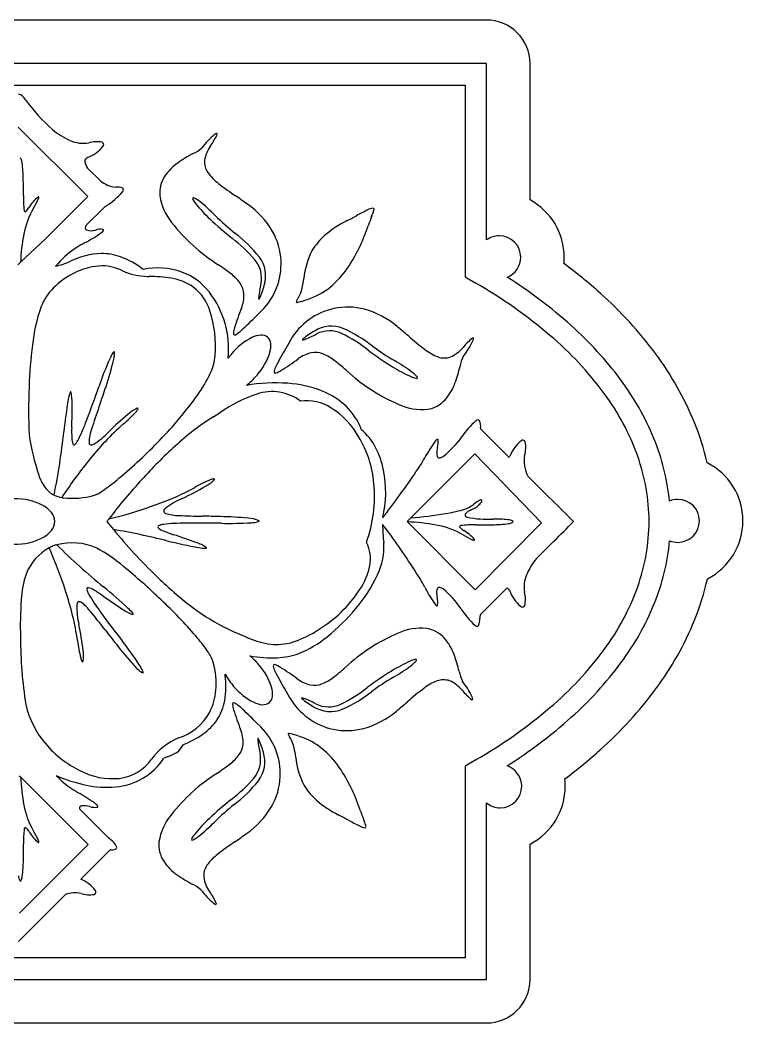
# Model space of a CAD drawing. Extents: x -0.04 to 8.28, y -0.08 to 5.68.
# Drawn here: x 4.13 to 8.28, y -0.08 to 5.68 of the extents above; entities that cross this region are included whole.
import ezdxf

# ---------------------------------------------------------------- set-up
doc = ezdxf.new("R2010")
doc.units = 0

msp = doc.modelspace()

# ---------------------------------------------------------------- linework, layer by layer
at = {"color": 7, "linetype": 'CONTINUOUS'}
for p, q in [((6.808538, 5.433589), (1.422981, 5.433589)), ((6.808538, 4.419999), (6.808538, 5.433589)), ((1.546314, 5.310255), (6.685204, 5.310255)), ((6.685204, 5.310255), (6.685204, 4.279194)), ((4.118103, 5.068951), (4.517185, 4.669871)), ((4.590006, 4.75912), (4.516013, 4.833113)), ((4.517185, 4.669871), (4.272893, 4.425578)), ((4.50721, 4.502919), (4.607729, 4.603439)), ((4.272893, 4.425578), (4.131446, 4.292138)), ((4.131446, 4.292138), (4.116216, 4.277769)), ((6.685204, 4.279194), (6.685204, 4.208387)), ((4.859029, 4.210785), (4.868087, 4.210528)), ((6.685204, 4.208387), (6.746356, 4.172685)), ((5.487833, 3.984948), (5.516079, 4.01263)), ((5.682239, 3.844696), (5.662651, 3.810333)), ((4.180342, 3.301953), (4.180342, 3.301953)), ((6.938466, 3.170739), (6.77531, 3.333894)), ((6.373353, 2.822902), (6.741381, 3.190927)), ((6.741381, 3.190927), (7.125278, 2.795024)), ((6.938775, 3.171134), (6.938466, 3.170739)), ((7.3074, 2.801807), (7.045417, 3.063789)), ((4.640346, 2.818882), (4.640346, 2.818883)), ((6.211418, 2.785671), (6.211418, 2.785671)), ((6.35226, 2.801808), (6.373353, 2.822902)), ((6.354077, 2.799991), (6.35226, 2.801808)), ((6.743616, 2.410453), (6.354077, 2.799991)), ((7.125278, 2.795024), (6.743616, 2.410453)), ((7.095438, 2.589846), (7.195628, 2.690037)), ((6.773547, 2.267953), (6.925064, 2.419471)), ((5.306885, 1.91827), (5.307276, 1.920599)), ((5.657724, 1.82501), (5.677316, 1.790638)), ((5.511156, 1.622705), (5.482901, 1.650395)), ((6.746354, 1.432267), (6.685204, 1.396566)), ((6.685204, 1.396566), (6.685204, 1.325758)), ((4.124101, 1.341002), (4.132171, 1.332932)), ((4.132171, 1.332932), (4.519097, 0.94601)), ((6.685204, 1.325758), (6.685204, 0.294701)), ((6.808538, 0.171369), (6.808538, 1.186828)), ((4.637123, 0.98496), (4.470547, 1.151534)), ((4.519097, 0.94601), (4.125396, 0.552309)), ((4.477924, 0.74786), (4.645531, 0.91547)), ((4.120014, 0.389951), (4.389952, 0.659888)), ((6.685204, 0.294701), (1.546314, 0.294701)), ((1.422981, 0.171369), (6.808538, 0.171369))]:
    msp.add_line(p, q, dxfattribs=at)
for centre, radius, start, end in [((4.106492, 5.198137), 0.060776, 27.119514, 77.712766), ((4.986693, 5.817795), 1.016298, 215.62379, 228.639069), ((4.570776, 5.350099), 0.390437, 229.096628, 246.672066), ((5.568465, 4.646521), 0.497952, 130.388801, 142.566889), ((4.97761, 5.142561), 0.30553, 323.484411, 337.71464), ((5.267754, 5.001282), 0.032902, 107.640892, 131.841658), ((5.257889, 5.029171), 0.003467, 314.490086, 451.755645), ((4.492236, 5.165619), 0.189939, 246.390359, 279.626887), ((4.438454, 5.095228), 0.216166, 291.10535, 319.970005), ((4.567991, 4.826073), 0.158508, 78.439013, 106.11303), ((4.594735, 4.967585), 0.014668, 309.041733, 429.973696), ((5.374303, 4.850297), 0.187202, 143.838885, 171.941708), ((5.506472, 4.192744), 0.819034, 117.944469, 124.999018), ((5.04127, 5.095955), 0.19725, 294.369823, 311.92316), ((4.128019, 4.884102), 0.006639, 6.558484, 84.690711), ((4.041795, 4.849277), 0.099406, 8.274486, 20.974716), ((3.489416, 4.767673), 0.65778, 0.373149, 8.384189), ((4.522564, 4.872915), 0.021579, 106.896063, 186.130317), ((4.581897, 4.881012), 0.081456, 187.33637, 216.018071), ((5.205066, 4.618999), 0.296997, 124.532698, 146.073902), ((5.292892, 4.867741), 0.104314, 175.161583, 214.693091), ((5.102232, 4.691182), 0.1714, 146.909868, 186.126561), ((5.442171, 4.975198), 0.288236, 215.366044, 233.126019), ((-0.417535, 4.67512), 4.565744, 0.007286, 1.215299), ((4.693782, 4.891306), 0.168056, 231.86565, 264.668748), ((6.403498, 6.201652), 1.846494, 232.099562, 235.842477), ((4.572846, 4.652378), 0.425277, 176.856268, 188.639866), ((4.387079, 4.483635), 0.240695, 130.046192, 149.381288), ((4.234189, 4.666301), 0.002537, 22.607207, 141.125156), ((4.343081, 5.039214), 0.508026, 303.598497, 317.50588), ((4.68605, 4.650635), 0.073765, 63.888578, 96.134673), ((4.708902, 4.706825), 0.013905, 309.104973, 406.261315), ((5.239623, 4.719728), 0.311356, 188.652064, 219.571724), ((2.260236, 0.196829), 5.449096, 54.362972, 55.243031), ((3.875511, 4.814544), 0.391886, 327.22035, 336.323755), ((4.216195, 4.666269), 0.020361, 333.470392, 362.836342), ((5.258541, 3.770939), 1.056698, 126.891227, 128.016736), ((5.125874, 4.658305), 0.007116, 138.480175, 226.825693), ((5.121894, 4.642581), 0.020485, 52.517503, 93.771456), ((5.245896, 4.719097), 0.141249, 207.848123, 219.475368), ((5.023443, 4.467943), 0.220777, 51.355678, 59.841886), ((5.877902, 5.23582), 0.957602, 219.299585, 226.547605), ((4.540293, 3.865497), 0.99303, 44.370633, 51.28986), ((5.155782, 4.223303), 0.48965, 30.144536, 55.212743), ((4.618498, 4.365411), 0.476589, 150.184866, 169.420744), ((4.15807, 4.588254), 0.005679, 177.602717, 310.659171), ((4.105517, 4.648376), 0.085532, 311.12394, 330.475875), ((6.433566, 5.77633), 1.697098, 225.787484, 230.910936), ((1.144299, 13.873472), 10.532194, 297.474569, 297.828886), ((7.023033, 2.769037), 2.032405, 116.204597, 118.249543), ((6.167403, 4.521104), 0.082799, 97.785327, 120.348561), ((7.355566, 4.080157), 1.296911, 158.533824, 160.830392), ((5.880611, 4.6683), 0.291062, 337.040877, 344.534556), ((6.154872, 4.595409), 0.007843, 322.980411, 440.347696), ((4.520024, 4.491477), 0.017179, 138.237032, 234.216817), ((5.827952, 5.16377), 1.048235, 217.794397, 237.68052), ((6.523742, 5.909009), 1.890488, 226.370041, 231.489828), ((6.27404, 3.98933), 0.603869, 116.62909, 130.954289), ((5.149241, 4.82914), 1.033154, 327.337328, 341.774841), ((5.139992, 4.257142), 1.009153, 168.814092, 178.012685), ((4.105296, 5.15493), 0.848807, 297.928229, 305.56751), ((4.536622, 4.560844), 0.08746, 252.264198, 287.238738), ((4.59034, 4.38514), 0.096273, 80.408213, 106.783347), ((4.577035, 4.493827), 0.036663, 306.835524, 327.543207), ((4.604994, 4.476523), 0.003806, 321.458034, 428.610857), ((4.898813, 3.844512), 0.770486, 38.315002, 52.907279), ((5.249883, 4.282218), 0.378708, 2.72444, 29.586153), ((6.108609, 4.181966), 0.349954, 131.171248, 149.31321), ((6.881912, 4.321908), 0.122497, 90.136576, 126.797284), ((6.881616, 4.320857), 0.123548, 359.998957, 449.99826), ((5.750182, 2.191554), 2.540687, 119.402608, 120.658748), ((4.873519, 3.794531), 0.792007, 40.268647, 53.319792), ((4.694209, 3.99132), 0.454124, 121.841673, 139.614633), ((4.619565, 3.8688), 0.47415, 93.006436, 115.153789), ((4.59672, 4.020399), 0.321905, 70.161892, 90.360283), ((4.534549, 3.859183), 0.494667, 52.414685, 69.725124), ((5.359955, 4.21347), 0.179955, 342.41014, 397.172341), ((6.181892, 4.159736), 0.424714, 151.78038, 174.62888), ((4.238329, 4.697131), 0.43773, 282.326277, 294.237646), ((4.29337, 4.325526), 0.067933, 304.425959, 323.96038), ((4.611184, 3.895625), 0.37582, 94.784769, 117.145983), ((4.601454, 4.017359), 0.253699, 62.712308, 94.888076), ((4.561447, 3.224782), 1.267936, 52.051228, 56.16027), ((5.351048, 4.20118), 0.164804, 347.958186, 399.705245), ((5.245934, 4.28355), 0.382591, 314.917912, 362.497053), ((5.545979, 4.580823), 0.565164, 312.064632, 326.823528), ((6.881751, 4.320944), 0.123414, 291.808875, 359.958351), ((4.640636, 3.827891), 0.449555, 116.547384, 135.278187), ((4.867118, 4.573879), 0.363184, 245.717586, 268.723779), ((4.920204, 3.848761), 0.411079, 70.309748, 101.781917), ((4.864435, 3.360796), 0.84974, 80.939795, 89.753726), ((4.926328, 3.889457), 0.370784, 38.541756, 69.081693), ((5.186926, 4.022583), 0.254192, 35.924002, 52.640704), ((4.951601, 3.904344), 0.299248, 54.440652, 81.032651), ((5.291387, 4.100471), 0.123915, 4.153765, 35.098853), ((6.261246, 3.999887), 0.767393, 167.437537, 173.033305), ((5.129111, 4.263683), 0.415757, 334.088495, 345.429066), ((5.222085, 4.267357), 0.54123, 345.113395, 352.79663), ((5.669514, 4.44405), 0.38086, 289.892986, 312.053054), ((5.310203, 1.682725), 2.874445, 49.605338, 60.02461), ((5.417926, 1.830915), 2.814582, 48.17536, 57.562718), ((4.544636, 3.916453), 0.31906, 134.447455, 158.31524), ((4.955728, 3.928803), 0.277163, 17.7514, 52.193571), ((4.78942, 3.793743), 0.537607, 354.291741, 397.42889), ((5.222223, 4.101838), 0.192903, 337.509129, 362.260482), ((5.533154, 4.087482), 0.034079, 170.739894, 190.92032), ((5.547575, 4.191188), 0.207338, 328.112634, 342.346743), ((5.236822, 3.698858), 1.044037, 161.256216, 173.50812), ((5.501285, 4.081852), 0.001794, 207.424678, 364.882109), ((5.719508, 4.06514), 0.003809, 157.685504, 294.998585), ((5.785804, 4.040679), 0.074471, 146.611984, 159.642341), ((5.62776, 4.499861), 0.448007, 282.02759, 292.486429), ((6.010673, 3.655839), 0.378706, 75.152056, 102.013543), ((4.551307, 3.80434), 0.700292, 356.0191, 377.361519), ((7.000773, 3.403173), 1.717989, 158.670954, 162.683541), ((3.501596, 5.969926), 2.808073, 312.529787, 315.018159), ((6.012961, 3.65237), 0.382578, 102.240544, 149.820563), ((5.977635, 3.549846), 0.489649, 49.525529, 74.593509), ((5.916189, 3.744806), 0.179951, 67.565784, 122.328417), ((2.820849, -0.274045), 5.448162, 49.49469, 50.374978), ((5.904399, 2.371752), 2.087151, 36.653485, 48.226324), ((5.36399, 3.882861), 0.009719, 162.193, 238.463221), ((5.494009, 3.872085), 0.139949, 162.344529, 174.362178), ((5.359822, 3.895595), 0.021038, 267.504132, 311.382811), ((5.239402, 4.074975), 0.236924, 304.538954, 312.60287), ((5.520776, 3.736082), 0.137199, 93.647901, 116.037718), ((5.516262, 3.817832), 0.055332, 51.485137, 94.368342), ((5.513392, 3.820279), 0.055333, 4.695165, 47.578592), ((6.023459, 3.534347), 0.41573, 119.308137, 130.649394), ((5.480378, 4.562031), 0.767313, 291.70439, 297.300617), ((5.906569, 3.733064), 0.164801, 65.032473, 116.780838), ((5.634779, 3.167803), 0.791998, 51.417447, 64.468821), ((5.676682, 3.204979), 0.770477, 51.830434, 66.422711), ((7.573439, 5.259728), 1.846415, 228.895027, 232.637942), ((5.889497, 2.359622), 1.983512, 36.435551, 49.678349), ((6.788238, 3.490448), 2.60926, 172.812739, 178.108218), ((5.617482, 3.544707), 0.351613, 116.50771, 140.6738), ((5.431952, 3.811861), 0.1372, 343.025259, 365.415076), ((8.087503, 2.394458), 2.807954, 149.719282, 152.207655), ((5.752947, 3.847998), 0.001794, 99.859308, 257.307424), ((5.750285, 3.880248), 0.034076, 273.816059, 293.998077), ((7.154524, 5.180727), 1.69715, 233.827303, 238.950525), ((6.911974, 3.611384), 0.305543, 127.023291, 141.253062), ((6.281937, 4.056623), 0.497952, 322.170493, 334.348581), ((6.731005, 3.853606), 0.003468, 12.984562, 150.243398), ((6.701529, 3.856052), 0.032897, 332.894245, 357.096824), ((4.864563, 3.641476), 0.240731, 147.539215, 156.611957), ((4.50597, 3.76622), 0.164701, 340.613546, 363.483829), ((4.680586, 3.758933), 0.02246, 127.151735, 148.460528), ((4.668476, 3.775322), 0.002097, 25.597541, 133.865126), ((4.968617, 3.778449), 0.282209, 333.448118, 355.38089), ((5.676076, 3.489514), 0.431952, 139.93608, 144.512946), ((5.227755, 3.877209), 0.351591, 318.387369, 342.555045), ((5.843266, 3.583205), 0.192902, 102.477286, 127.228639), ((5.824349, 3.649747), 0.123912, 69.638947, 100.584035), ((5.775602, 3.528908), 0.254188, 52.097853, 68.814554), ((7.259937, 5.301688), 1.890562, 233.247551, 238.36688), ((6.631923, 4.018083), 0.288222, 231.612375, 249.372578), ((6.565983, 3.846386), 0.10431, 250.045721, 289.577452), ((6.528402, 3.920681), 0.187198, 292.797029, 320.8994), ((6.850698, 3.661108), 0.197247, 152.815359, 170.368924), ((6.507846, 2.920053), 2.035395, 156.335051, 161.172159), ((2.738895, 4.201528), 1.983897, 341.134457, 345.701242), ((5.812902, 3.592991), 0.236905, 152.135004, 160.199149), ((4.715096, 5.12556), 1.718057, 302.054319, 306.066676), ((5.163167, 2.721079), 1.267908, 48.576874, 52.685916), ((6.773105, 4.505752), 0.957555, 238.190297, 245.438546), ((5.788205, 2.863641), 0.992969, 53.447559, 60.367016), ((5.858868, 3.881226), 0.819024, 339.738793, 346.793342), ((4.47679, 4.00612), 0.824093, 324.733619, 334.573962), ((5.179445, 3.907762), 0.408104, 307.658002, 319.684565), ((5.608805, 3.66381), 0.021036, 153.356148, 197.237036), ((5.595432, 3.664602), 0.00972, 226.282743, 302.549688), ((5.551935, 3.7876), 0.139948, 290.375422, 302.392614), ((6.716148, 4.439155), 1.048224, 227.057721, 246.943844), ((6.434184, 3.763126), 0.141246, 245.26302, 256.890722), ((6.247888, 3.484115), 0.220767, 44.893733, 53.38017), ((6.391734, 3.62374), 0.020485, 10.968008, 52.223071), ((7.86424, 3.438491), 3.686428, 177.853191, 182.122608), ((-3.039864, 6.237429), 8.072256, 339.294878, 340.756359), ((5.597439, 2.583241), 1.015541, 86.093068, 99.56016), ((5.62344, 2.942114), 0.655731, 68.796674, 86.223099), ((6.405928, 3.63159), 0.007116, 237.917244, 326.261778), ((6.347772, 3.698172), 0.29699, 318.664351, 340.205555), ((6.323378, 2.683064), 1.565175, 22.414279, 36.66688), ((4.634202, 3.466866), 0.231364, 161.391696, 170.634221), ((4.427953, 3.536929), 0.013553, 134.276517, 163.872612), ((4.419491, 3.544919), 0.001983, 10.019901, 120.26751), ((4.188598, 3.490173), 0.239275, 357.22976, 373.311449), ((-4.064834, 6.477273), 9.158106, 340.76431, 341.425273), ((3.37743, 4.794357), 2.176824, 315.529378, 324.501208), ((5.753862, 2.745724), 0.831985, 108.576813, 125.018107), ((5.576132, 3.277141), 0.271636, 52.851752, 108.751192), ((5.702995, 3.147022), 0.435922, 46.331278, 68.804402), ((6.356253, 2.70388), 1.403534, 19.760065, 36.445763), ((7.233143, 3.0126), 2.869697, 170.129723, 173.884094), ((1.717034, 3.450012), 2.71071, 357.728577, 360.604445), ((7.74536, 2.334107), 3.357792, 160.407115, 162.671371), ((5.77743, 3.247364), 0.249095, 56.190907, 98.603326), ((5.758048, 3.208423), 0.353504, 20.056467, 45.91401), ((6.436397, 3.757222), 0.311352, 245.165522, 276.085181), ((6.44374, 3.617089), 0.171398, 278.610868, 317.827783), ((5.734216, 2.218148), 1.552634, 129.361382, 134.899431), ((4.287848, 3.893011), 0.684788, 309.135126, 317.604169), ((4.882015, 3.274463), 0.19577, 114.016028, 132.593154), ((4.740261, 3.481752), 0.0734, 316.571939, 333.32329), ((4.803876, 3.450872), 0.002862, 313.568563, 482.500728), ((6.030621, 2.139549), 1.491387, 122.050262, 132.686113), ((4.285406, 4.958351), 1.823977, 301.528201, 302.911075), ((5.656079, 3.045407), 0.484561, 30.036538, 57.556056), ((5.069688, 3.312919), 0.644756, 177.363507, 182.946678), ((3.579285, 3.719286), 0.990429, 332.867963, 340.176884), ((5.832469, 2.119115), 1.667889, 131.832861, 141.747092), ((7.086645, 3.002819), 0.508026, 131.938334, 145.845716), ((6.757819, 3.371847), 0.013904, 43.179349, 140.338166), ((6.701404, 3.34954), 0.07377, 353.309259, 385.554231), ((5.630714, 3.522633), 1.467064, 188.651457, 198.036298), ((0.776727, 3.68641), 3.621804, 348.337061, 354.167138), ((4.779276, 3.24755), 0.25452, 160.088578, 177.721885), ((4.3233, 3.61016), 0.429639, 302.244743, 317.146507), ((5.521623, 2.961067), 0.643201, 5.382879, 30.545286), ((5.88077, 3.07868), 0.326824, 27.2081, 50.167781), ((6.222593, 3.603901), 0.544602, 308.430029, 324.550032), ((6.808759, 3.341456), 0.034091, 180.860159, 188.285614), ((6.716107, 3.328845), 0.059418, 4.874573, 7.444983), ((4.516331, 3.280347), 0.090549, 180.362047, 201.015173), ((4.438612, 3.249629), 0.007029, 194.449684, 314.146368), ((4.39348, 3.299944), 0.074615, 312.103908, 334.31892), ((4.540593, 3.256398), 0.015688, 175.35712, 238.712313), ((4.538224, 3.267475), 0.025156, 256.721015, 304.654008), ((2.76175, 5.353208), 3.007854, 310.044869, 316.148634), ((6.897536, 1.172513), 2.790048, 132.308624, 137.892025), ((5.73827, 3.00382), 0.487786, 11.172158, 27.375169), ((7.200145, 2.763861), 0.848921, 143.877487, 151.516081), ((6.54356, 3.242046), 0.036672, 121.910911, 142.615412), ((6.685789, 3.192382), 0.162775, 167.462813, 180.417097), ((6.526518, 3.270176), 0.003807, 20.835526, 127.993097), ((6.434998, 3.256411), 0.096273, 342.659476, 369.035289), ((7.14359, 3.097643), 0.216173, 129.475713, 158.340142), ((7.01746, 3.255157), 0.014668, 19.469828, 140.40316), ((6.875691, 3.229782), 0.158514, 343.332775, 371.006341), ((6.585924, 2.793748), 1.280263, 5.658939, 22.315229), ((6.553266, 3.189755), 0.030282, 177.269741, 215.213422), ((6.538318, 3.18144), 0.0134, 223.043592, 284.919386), ((6.52901, 3.222206), 0.055209, 283.360929, 305.531895), ((6.920838, 3.186618), 0.023696, 319.19655, 337.189328), ((7.221359, 3.151467), 0.196579, 170.379775, 206.488772), ((6.613007, 2.799877), 1.129449, 0.131818, 19.58046), ((6.24723, 1.730829), 2.234514, 140.513077, 147.243167), ((2.236495, 5.911918), 5.033831, 322.675194, 326.325314), ((4.252164, 4.437783), 2.541364, 328.786491, 330.042173), ((4.49706, 3.159837), 0.276855, 199.284906, 215.88306), ((5.589023, 2.971566), 0.64046, 346.605474, 371.415947), ((4.390333, 3.084338), 0.146137, 216.42634, 242.896909), ((3.880457, 4.019065), 1.266752, 304.982825, 310.133307), ((7.251274, 0.830369), 3.28194, 137.601538, 142.706741), ((4.373918, 4.40912), 1.602286, 288.566983, 298.158194), ((4.405532, 4.342433), 1.552623, 294.95828, 300.496328), ((5.479908, 2.40777), 0.684811, 112.253872, 120.722686), ((5.103775, 3.178622), 0.195777, 297.265154, 315.841825), ((5.249582, 2.974153), 0.073401, 96.537387, 113.288511), ((5.242493, 3.044511), 0.002862, 307.353688, 476.288241), ((5.372913, 2.94965), 0.792331, 340.224784, 365.196065), ((4.390333, 3.084338), 0.146137, 242.896909, 261.24248), ((4.390333, 3.084338), 0.146137, 261.24248, 265.29443), ((4.429307, 3.430344), 0.494285, 264.082186, 284.315996), ((4.488624, 3.134064), 0.193184, 289.002901, 307.68635), ((4.102213, 2.591335), 0.342028, 62.5936, 91.174221), ((4.184503, 2.754247), 0.159534, 38.424123, 61.898955), ((4.05443, 5.22265), 2.47559, 283.657443, 289.581242), ((5.226555, 2.53849), 0.429626, 112.712351, 127.614572), ((6.62438, 3.049455), 0.185645, 284.242494, 306.108045), ((6.642544, 3.03771), 0.186092, 294.695364, 311.017863), ((6.827425, 2.801153), 0.135777, 114.193019, 133.605027), ((6.731344, 2.940445), 0.054519, 307.688765, 338.187051), ((6.776333, 2.921459), 0.005769, 347.265747, 502.075787), ((7.90814, 2.806769), 0.123051, 89.943711, 113.057213), ((7.908262, 2.806273), 0.123548, 0.00124, 90.000152), ((4.243547, 2.800987), 0.084229, 1.012734, 38.476441), ((4.978836, 2.858257), 0.025155, 125.204788, 173.138878), ((4.969253, 2.864297), 0.015688, 191.151449, 254.505158), ((5.043135, 3.09143), 0.254521, 252.136807, 269.769887), ((5.206901, 6.190685), 3.35782, 267.187034, 269.45129), ((5.029912, -6.323472), 9.157636, 88.432842, 89.093804), ((5.236163, 0.84734), 1.983891, 84.156641, 88.723427), ((4.929423, 3.778382), 1.599229, 323.324899, 323.692508), ((7.26011, 2.069531), 1.290803, 142.252333, 143.824047), ((6.15447, 5.419771), 2.606077, 274.817932, 279.259403), ((6.442169, 3.649909), 0.812986, 279.317756, 286.278427), ((6.699111, 2.841077), 0.012908, 163.280114, 269.925023), ((6.744551, 2.799002), 0.07374, 109.206328, 141.614622), ((6.811122, 3.313814), 0.498399, 257.010321, 273.961354), ((4.243546, 2.803964), 0.08423, 321.523805, 358.987736), ((7.226506, 4.869619), 3.320628, 218.502544, 219.515874), ((7.251274, 0.830369), 3.28194, 142.746688, 143.0683), ((4.05443, 5.22265), 2.47559, 283.641687, 283.657443), ((4.582515, 2.874973), 0.080526, 313.845718, 314.651293), ((7.251274, 0.830369), 3.28194, 142.706741, 142.746688), ((4.6812, 2.775248), 0.059774, 133.115695, 134.765097), ((4.927781, 2.770883), 0.007029, 115.709846, 235.410318), ((4.959479, 2.711186), 0.074614, 95.540727, 117.755058), ((5.072815, 1.802356), 0.990458, 89.681603, 96.990295), ((5.157625, -5.280301), 8.073489, 89.101575, 90.562827), ((5.330872, 4.827042), 2.035382, 268.686519, 273.523627), ((5.435966, 2.656233), 0.164704, 66.373104, 89.243387), ((5.442339, 3.035853), 0.240731, 273.245397, 282.31814), ((5.489258, 2.82268), 0.022458, 281.397782, 302.707257), ((5.500474, 2.805667), 0.002097, 295.988578, 404.255254), ((4.283404, 1.253316), 2.462793, 37.129532, 38.477114), ((7.345207, 2.804314), 1.133942, 180.942072, 186.287715), ((6.325226, 1.761067), 1.039324, 79.23175, 88.409292), ((6.434618, 2.306882), 0.482713, 60.264497, 79.883097), ((6.659924, 2.772958), 0.00568, 87.600088, 220.656703), ((6.72004, 2.825509), 0.085526, 221.125029, 240.477875), ((6.724051, 2.358144), 0.425316, 86.856517, 98.639429), ((6.746839, 7.348326), 4.565507, 270.006722, 271.214735), ((6.839343, 3.441593), 0.657761, 270.373034, 278.384303), ((6.861334, 2.210179), 0.606633, 83.44205, 91.49063), ((6.932942, 2.766398), 0.046502, 50.720927, 92.866473), ((6.920947, 2.889238), 0.099411, 278.273828, 290.974058), ((6.955772, 2.803009), 0.006639, 276.559909, 354.689286), ((5.209316, 4.788156), 2.889211, 313.431973, 316.567002), ((6.613029, 2.805073), 1.129427, 340.419349, 359.868219), ((7.908259, 2.806278), 0.123551, 270.001229, 359.998771), ((4.102216, 3.013622), 0.342032, 268.825344, 297.405514), ((4.184505, 2.850701), 0.159531, 298.100818, 321.576104), ((7.226506, 4.869619), 3.320628, 219.515874, 225.803081), ((3.880573, -1.725933), 4.550747, 76.122854, 80.076558), ((4.98338, 2.833272), 0.090547, 228.844609, 249.49728), ((5.204513, 3.341601), 0.644784, 246.912166, 252.495109), ((4.178558, 0.146364), 2.711135, 69.25285, 72.12826), ((2.168174, -0.211197), 5.034401, 32.23725, 35.886912), ((6.886207, 3.05551), 0.391878, 237.220726, 246.324131), ((6.5553, 2.543947), 0.2407, 40.045765, 59.380634), ((4.440115, 2.389516), 0.298672, 118.994992, 158.120883), ((4.440115, 2.389516), 0.298672, 113.918713, 118.994992), ((2.33734, 1.76209), 2.150229, 17.383982, 24.411512), ((4.427712, 2.332058), 0.347895, 104.732149, 108.205305), ((4.427712, 2.332058), 0.347895, 66.026377, 104.732149), ((6.956939, 5.318811), 3.725104, 225.354548, 230.926267), ((5.667515, 5.476128), 2.869693, 255.974377, 259.728748), ((5.067526, 2.453332), 0.23927, 56.547032, 72.628949), ((5.199081, 2.879703), 0.23136, 259.224049, 268.466574), ((5.198428, 2.65125), 0.001983, 309.583259, 419.829968), ((5.944752, 2.587885), 0.197416, 348.607984, 388.333424), ((5.86871, 2.652805), 0.350442, 333.328317, 364.470959), ((6.737938, 2.714834), 0.020363, 243.471419, 272.837595), ((6.737971, 2.696839), 0.002537, 292.607813, 411.12455), ((6.589086, 2.810509), 1.277147, 337.900324, 354.687465), ((7.908234, 2.80578), 0.123052, 247.299816, 270.012613), ((4.183376, 1.925915), 0.820347, 48.862654, 61.955603), ((5.193838, 2.661946), 0.013553, 265.990896, 295.586991), ((2.423524, -0.270209), 3.634033, 46.189159, 50.74472), ((5.758072, 2.625805), 0.387908, 326.00983, 348.563759), ((7.372458, 2.358107), 0.361169, 140.086169, 157.584595), ((4.636282, 2.336865), 0.500916, 160.894901, 178.082281), ((6.496684, 4.113449), 2.269719, 225.7046, 231.941883), ((5.396239, 2.864067), 0.867784, 319.746024, 334.866862), ((7.210206, 2.424538), 0.185845, 157.443397, 188.938503), ((4.519229, 2.415235), 0.007029, 71.274488, 190.974099), ((4.50241, 2.333375), 0.090549, 57.186695, 77.839139), ((2.791673, 0.205933), 2.869675, 46.954377, 50.708749), ((4.222183, 1.212981), 2.539669, 28.52096, 29.778016), ((7.209471, 2.811508), 0.848635, 207.046446, 214.686413), ((6.552358, 2.402124), 0.030283, 143.348008, 181.291243), ((6.537623, 2.410813), 0.0134, 73.645013, 135.520807), ((6.527298, 2.370296), 0.055205, 53.032405, 75.203826), ((6.356242, 2.901088), 1.403549, 323.554095, 340.239564), ((2.788615, 1.86259), 1.689987, 8.701529, 18.703601), ((4.586037, 2.425478), 0.074613, 188.929862, 211.144647), ((5.382573, 2.877502), 0.990444, 209.692617, 217.001309), ((4.226858, 1.85237), 0.644783, 54.187989, 59.770931), ((6.176406, 4.583903), 2.71112, 234.554159, 237.429569), ((5.434507, 2.840709), 0.776335, 301.60062, 326.209481), ((6.684773, 2.396175), 0.162776, 178.145923, 191.100207), ((6.432441, 2.338457), 0.096285, 349.52986, 375.900923), ((6.211432, 1.996438), 0.544556, 34.011637, 50.133008), ((6.921701, 2.398593), 0.021147, 16.717165, 80.848572), ((7.144792, 2.4794), 0.216164, 200.223523, 229.088629), ((6.873678, 2.354022), 0.158507, 347.556653, 375.23067), ((6.488302, 2.19141), 2.358241, 176.055663, 181.337856), ((4.884058, 2.314456), 0.429605, 179.067721, 193.970627), ((4.479656, 2.322094), 0.025154, 133.539987, 181.476489), ((4.46909, 2.326169), 0.01569, 52.179334, 115.529649), ((4.331066, 2.131221), 0.254539, 36.91325, 54.545874), ((2.928405, 0.223985), 2.927973, 41.01027, 46.623904), ((5.839128, 3.261327), 1.193437, 231.579453, 243.046219), ((6.541324, 2.350079), 0.036649, 215.951026, 236.6628), ((6.5236, 2.322401), 0.003807, 230.585123, 337.741416), ((7.014761, 2.325102), 0.014667, 218.160367, 339.091646), ((6.3275, 2.91975), 1.560616, 323.432312, 337.797461), ((1.943399, 0.148425), 3.357875, 37.231366, 39.495621), ((11.113145, 7.040516), 8.0734, 216.120015, 217.581267), ((4.857374, 2.492871), 0.239276, 234.053944, 250.135405), ((4.594033, 2.132658), 0.231358, 38.216695, 47.45922), ((4.765528, 2.266947), 0.013555, 11.097076, 40.693397), ((4.776848, 2.269656), 0.001984, 246.84284, 357.089549), ((5.188413, 3.022262), 1.128696, 308.623331, 320.434358), ((7.090264, 2.575635), 0.508039, 212.717439, 226.624137), ((6.865478, 2.241506), 0.09566, 163.950492, 177.649161), ((2.946806, 1.895208), 1.552752, 6.186994, 11.724584), ((6.093047, 3.766495), 1.758826, 243.132283, 248.82654), ((6.752276, 2.214963), 0.013905, 218.22251, 315.377899), ((6.696446, 2.238676), 0.073763, 333.006506, 365.253499), ((6.699822, 2.151532), 2.569164, 180.338576, 188.98476), ((11.875487, 7.767724), 9.160164, 217.589239, 218.249972), ((4.386499, 1.493601), 0.994593, 34.570048, 40.938324), ((5.481392, 2.743408), 0.668984, 289.472334, 302.547237), ((5.509697, 2.600393), 0.598687, 291.592801, 309.802631), ((6.711224, 1.196192), 1.048215, 113.056307, 132.942658), ((6.43147, 1.878116), 0.31135, 83.914194, 114.833853), ((6.438816, 2.018245), 0.171399, 42.172329, 81.389021), ((6.342847, 1.937157), 0.296995, 19.795071, 41.336275), ((5.140287, 2.189387), 0.68484, 185.961108, 194.429464), ((6.246039, 3.317018), 1.983883, 217.959414, 222.5262), ((3.110999, 0.863597), 2.035484, 33.159368, 37.996247), ((5.623284, 2.545682), 0.450763, 248.458125, 265.110994), ((5.603867, 2.406759), 0.310781, 266.494949, 288.873643), ((4.548462, 2.035739), 0.073409, 193.395072, 210.145056), ((4.297371, 2.030518), 0.195782, 350.841653, 369.417641), ((5.020422, 1.922257), 0.229474, 17.950602, 36.249703), ((5.57312, 2.716618), 0.697439, 259.75069, 272.834273), ((5.184175, 1.709568), 0.415955, 40.408085, 50.452017), ((5.584414, 2.468002), 0.44857, 272.963686, 288.94115), ((5.853946, 1.754116), 0.819022, 13.206114, 20.260662), ((5.889492, 3.245334), 1.983515, 310.321736, 323.564534), ((4.487796, 1.99939), 0.002862, 190.394337, 359.333413), ((4.91475, 2.076179), 0.164697, 217.438708, 240.309445), ((4.614116, 1.844302), 0.240733, 24.362885, 33.435627), ((4.764035, 1.867192), 0.491074, 356.014395, 374.841719), ((5.238023, 1.745713), 0.3516, 17.444425, 41.611422), ((5.603879, 1.971526), 0.021033, 162.760944, 206.64647), ((5.590509, 1.970733), 0.009721, 57.45343, 133.71321), ((5.807959, 2.042334), 0.236882, 199.799744, 207.864347), ((5.547, 1.84772), 0.139967, 57.605208, 69.621486), ((4.710105, 0.509707), 1.718151, 53.932777, 57.944905), ((5.158244, 2.91427), 1.267919, 307.313684, 311.422726), ((6.768212, 1.129529), 0.957615, 114.561683, 121.809474), ((5.783238, 2.771757), 0.993046, 299.633353, 306.552351), ((6.429264, 1.872206), 0.14125, 103.11027, 114.737287), ((6.242958, 2.151235), 0.220784, 306.618912, 315.104891), ((6.401005, 2.003745), 0.007116, 33.743674, 122.088602), ((6.386811, 2.011594), 0.020485, 307.780754, 349.034929), ((5.906722, 3.231282), 2.084167, 311.795378, 323.445483), ((4.83345, 1.935183), 0.002097, 262.429163, 370.694203), ((4.813106, 1.934014), 0.022459, 3.979363, 25.287928), ((4.824656, 1.854736), 0.486396, 350.414979, 367.5055), ((4.954148, 1.981065), 0.358268, 350.283426, 350.935221), ((5.665731, 2.120662), 0.407978, 208.719528, 220.558212), ((8.082259, 3.240687), 2.807581, 207.791911, 210.280512), ((5.770674, 2.106427), 0.25419, 291.18612, 307.902822), ((7.254939, 0.333729), 1.890452, 121.632499, 126.752286), ((7.149558, 0.454659), 1.697084, 121.049151, 126.172603), ((6.84577, 1.974229), 0.197242, 189.632166, 207.185959), ((5.627764, 2.078215), 0.351614, 219.325896, 243.491986), ((5.44223, 1.81106), 0.1372, 354.584924, 376.974741), ((5.838341, 2.052125), 0.192897, 232.771585, 257.523165), ((5.819426, 1.985584), 0.123909, 259.415926, 290.361239), ((5.629859, 2.467537), 0.792001, 295.530653, 308.581798), ((6.626996, 1.617262), 0.288211, 110.627382, 128.387813), ((6.56106, 1.788948), 0.10431, 70.422659, 109.954168), ((6.523479, 1.714654), 0.187198, 39.1006, 67.202971), ((6.277015, 1.578716), 0.49795, 25.650958, 37.829045), ((4.927369, 1.857047), 0.327432, 332.737202, 355.798753), ((5.523672, 1.802642), 0.055331, 312.420342, 355.304653), ((6.008039, 1.982967), 0.382581, 210.179807, 257.759387), ((5.748024, 1.787336), 0.001794, 102.676697, 260.124813), ((5.745365, 1.755088), 0.034072, 66.005428, 86.187445), ((5.671755, 2.430362), 0.770484, 293.577302, 308.169351), ((7.568417, 0.375712), 1.846271, 127.361508, 131.104652), ((6.907048, 2.023947), 0.305539, 218.746824, 232.976823), ((6.696606, 1.779283), 0.032897, 2.903176, 27.105755), ((4.664791, 1.862448), 0.514968, 192.578342, 220.975728), ((5.014399, 1.824682), 0.294304, 326.908816, 350.033435), ((5.359068, 1.752474), 0.009721, 121.553346, 197.814968), ((5.489099, 1.763251), 0.139963, 185.638394, 197.6549), ((5.354899, 1.739743), 0.021035, 48.617865, 92.502066), ((5.234496, 1.560392), 0.236889, 47.395987, 55.46059), ((3.496961, -0.334284), 2.807652, 44.981797, 47.470399), ((5.531055, 1.88684), 0.137199, 243.962282, 266.352099), ((5.526541, 1.805087), 0.05533, 265.63152, 308.515832), ((6.01854, 2.100987), 0.415733, 229.350035, 240.691292), ((5.475444, 1.073302), 0.767317, 62.698687, 68.294914), ((5.911263, 1.890532), 0.179954, 237.672813, 292.434365), ((5.901642, 1.902273), 0.164802, 243.220599, 294.967658), ((2.816711, 5.908427), 5.446928, 309.625074, 310.505591), ((6.726082, 1.781729), 0.003468, 209.757071, 347.014969), ((5.310179, 3.922234), 2.874463, 299.975686, 310.394958), ((4.944613, 1.855173), 0.311308, 287.667224, 331.589857), ((6.996035, 2.232225), 1.718185, 197.316688, 201.328816), ((5.972711, 2.085492), 0.489652, 285.406603, 310.474583), ((5.417203, 3.775036), 2.815804, 302.410576, 311.847354), ((4.998535, 1.840844), 0.316457, 305.057449, 326.025383), ((5.241016, 1.351788), 0.382585, 357.502689, 405.082269), ((6.005748, 1.979492), 0.378703, 257.98667, 284.848383), ((5.179334, 1.223012), 0.363666, 112.68322, 144.12098), ((4.856117, 2.045501), 0.56579, 291.729646, 304.958738), ((5.217304, 1.533498), 0.192899, 357.738845, 382.490424), ((5.673257, 1.581244), 0.003809, 65.01549, 202.323257), ((5.739561, 1.60571), 0.07448, 200.359379, 213.389279), ((5.581555, 1.146614), 0.44791, 67.514646, 77.975772), ((5.501328, 1.455197), 0.207335, 17.653407, 31.88706), ((5.623264, 1.202341), 0.380858, 47.946497, 70.106792), ((4.7415, 1.917536), 0.609068, 220.156285, 244.051501), ((4.962925, 1.567988), 0.113361, 305.915365, 334.908583), ((5.286466, 1.534863), 0.123912, 324.900743, 355.846056), ((5.528223, 1.547853), 0.034072, 169.079086, 189.260422), ((6.256323, 1.63546), 0.767395, 186.967448, 192.563217), ((5.496361, 1.553482), 0.001794, 355.121041, 512.572171), ((5.124151, 1.371639), 0.415795, 14.57115, 25.910806), ((5.175884, 1.379032), 0.541182, 7.203385, 14.887535), ((4.646863, 1.64533), 0.368691, 274.598741, 326.746418), ((5.907644, -0.972591), 2.596736, 111.076515, 111.517921), ((4.888298, 1.707968), 0.271371, 288.369888, 301.334909), ((5.182002, 1.612748), 0.254189, 307.359851, 324.076553), ((5.346123, 1.434157), 0.164806, 320.294572, 372.041414), ((5.355032, 1.421862), 0.179955, 322.828, 377.590201), ((6.13564, 1.486653), 0.424711, 185.371855, 208.220127), ((5.499725, 1.065563), 0.565167, 33.176215, 47.935111), ((4.668316, 1.591072), 0.266104, 276.449825, 324.39488), ((4.556537, 2.410567), 1.267939, 303.83885, 307.947892), ((6.887803, 1.280919), 0.123147, 0.130913, 71.721947), ((5.136536, 1.368758), 1.005003, 182.04292, 191.244717), ((4.653295, 1.62206), 0.421661, 221.384538, 237.155585), ((4.682427, 2.120565), 0.850599, 246.034616, 258.152369), ((4.661393, 1.734557), 0.409562, 242.927555, 275.157248), ((5.823031, 0.471565), 1.048237, 122.319597, 142.20572), ((4.8686, 1.840793), 0.791996, 306.680325, 319.731699), ((5.244957, 1.353116), 0.378709, 330.414251, 357.275964), ((5.103002, 0.817257), 1.03314, 18.22475, 32.662492), ((5.77433, 3.419802), 2.540249, 237.904205, 239.160804), ((4.626096, 1.841532), 0.565948, 257.934042, 275.101823), ((4.893893, 1.790826), 0.770487, 307.092307, 321.684584), ((6.062367, 1.46442), 0.349958, 210.686172, 228.827907), ((6.887398, 1.281203), 0.123551, 270.000801, 359.998735), ((4.055933, 0.499083), 0.848691, 52.994149, 60.633887), ((4.618444, 1.26066), 0.475804, 190.643204, 209.825147), ((4.484057, 1.154241), 0.013778, 96.821621, 191.332206), ((4.499321, 1.057567), 0.111641, 74.065416, 98.707353), ((4.560077, 1.256375), 0.096285, 251.779361, 278.151329), ((4.544056, 1.148049), 0.036653, 31.020286, 51.731152), ((4.572431, 1.164642), 0.003806, 289.939962, 397.095159), ((6.518796, -0.273673), 1.890473, 128.509661, 133.629447), ((6.428653, -0.140996), 1.697106, 129.089346, 134.212798), ((5.15085, 1.412036), 0.48966, 304.787538, 329.855518), ((6.227796, 1.657059), 0.603875, 229.045613, 243.370584), ((6.887866, 1.280083), 0.122431, 229.613923, 269.782166), ((5.234699, 0.915607), 0.311357, 140.428248, 171.347682), ((1.100406, -8.222837), 10.527336, 62.171595, 62.526141), ((7.309147, 1.566161), 1.296732, 199.169265, 201.46629), ((4.573553, 0.974009), 0.425316, 171.360571, 183.143483), ((4.158738, 1.038136), 0.00568, 49.343297, 182.399912), ((4.106185, 0.97802), 0.085529, 29.520866, 48.873711), ((5.873008, 0.399495), 0.957638, 133.452832, 140.700623), ((4.535386, 1.769828), 0.993013, 308.709752, 315.628979), ((6.976575, 2.876947), 2.031952, 241.750622, 243.795798), ((6.121149, 1.125267), 0.082784, 239.651903, 262.216273), ((5.834367, 0.978085), 0.291055, 15.465738, 22.958959), ((6.108622, 1.050977), 0.007842, 279.656702, 397.019981), ((4.38774, 1.14275), 0.240687, 210.61837, 229.954149), ((3.876185, 0.811846), 0.391881, 23.676681, 32.780086), ((4.553382, 0.862685), 0.148201, 28.522342, 55.594258), ((5.12095, 0.97703), 0.007116, 133.175263, 221.519403), ((5.240974, 0.916236), 0.141252, 140.524746, 152.151763), ((5.01852, 1.167399), 0.220783, 300.157123, 308.643331), ((2.255866, 5.437734), 5.448146, 304.756725, 305.637013), ((-0.416677, 0.951269), 4.565555, 358.784676, 359.992689), ((4.234857, 0.960089), 0.002537, 218.875017, 337.39262), ((4.216863, 0.960121), 0.020361, 357.163545, 386.52972), ((4.673402, 0.930177), 0.010708, 289.155904, 377.806465), ((5.097309, 0.944152), 0.171402, 173.87295, 213.08942), ((5.116968, 0.992753), 0.020485, 266.23201, 307.486629), ((6.398524, -0.566276), 1.84643, 124.157208, 127.900123), ((4.650346, 0.992091), 0.076773, 266.404506, 290.247579), ((5.437239, 0.660144), 0.288225, 126.87434, 144.634543), ((3.490066, 0.85872), 0.657798, 351.615925, 359.626737), ((5.200141, 1.016336), 0.296997, 213.926098, 235.467302), ((5.287966, 0.767595), 0.104311, 145.308158, 184.839889), ((4.1653, 0.765119), 0.046505, 177.133435, 219.278095), ((4.042459, 0.777115), 0.09941, 339.025513, 351.725285), ((5.501547, 1.442591), 0.819034, 235.000982, 242.055531), ((5.369376, 0.785037), 0.187199, 188.058646, 216.161017), ((4.128686, 0.742288), 0.00664, 275.31571, 353.444883), ((4.394602, 0.55621), 0.208979, 37.502174, 66.502384), ((5.036345, 0.53938), 0.197249, 48.076335, 65.630128), ((4.443802, 0.499216), 0.169455, 78.055698, 108.528767), ((4.527519, 0.822685), 0.165016, 252.854407, 279.11668), ((4.550481, 0.673454), 0.014065, 283.085268, 405.202971), ((5.563538, 0.988806), 0.497946, 217.432624, 229.61094), ((4.972679, 0.492773), 0.305538, 22.284791, 36.515247), ((5.262826, 0.634049), 0.032898, 228.161042, 252.363621), ((5.252966, 0.606163), 0.003468, 268.240339, 405.497612)]:
    msp.add_arc(centre, radius, start, end, dxfattribs=at)
at = {"layer": 'Default', "color": 72, "linetype": 'CONTINUOUS'}
for p, q in [((6.808538, 5.683589), (1.422981, 5.683589)), ((7.058538, 4.64985), (7.058538, 5.433589)), ((7.058538, 0.171369), (7.058538, 0.949162)), ((1.422981, -0.078631), (6.808538, -0.078631))]:
    msp.add_line(p, q, dxfattribs=at)
for centre, radius, start, end in [((6.808538, 5.433589), 0.25, 0, 90), ((6.881616, 4.320857), 0.373548, 359.998957, 421.730104), ((5.417926, 1.830915), 3.064582, 48.177424, 53.205871), ((6.881751, 4.320944), 0.373414, 354.477816, 359.958351), ((7.005164, 4.320855), 0.25, 359.958351, 359.998957), ((5.904399, 2.371752), 2.337151, 36.654195, 48.223579), ((6.323378, 2.683064), 1.815175, 22.414279, 36.66595), ((7.770306, 3.279867), 0.25, 22.315229, 22.414279), ((6.585924, 2.793748), 1.530263, 13.068427, 22.315229), ((7.908262, 2.806273), 0.373548, 359.999588, 423.222667), ((7.908259, 2.806278), 0.373551, 297.140963, 359.998771), ((6.589086, 2.810509), 1.527147, 337.900324, 347.264972), ((6.3275, 2.91975), 1.810616, 323.433229, 337.797461), ((7.772402, 2.330022), 0.25, 337.797461, 337.900324), ((5.906722, 3.231282), 2.334167, 311.798181, 323.444784), ((5.417203, 3.775036), 3.065804, 306.911925, 311.84525), ((6.887398, 1.281203), 0.373551, 297.267357, 359.998735), ((6.887803, 1.280919), 0.373147, 0.130913, 6.58997), ((7.010949, 1.281201), 0.25, 359.998735, 360.130913), ((6.808538, 0.171369), 0.25, 270, 360)]:
    msp.add_arc(centre, radius, start, end, dxfattribs=at)

doc.saveas('drawing.dxf')
